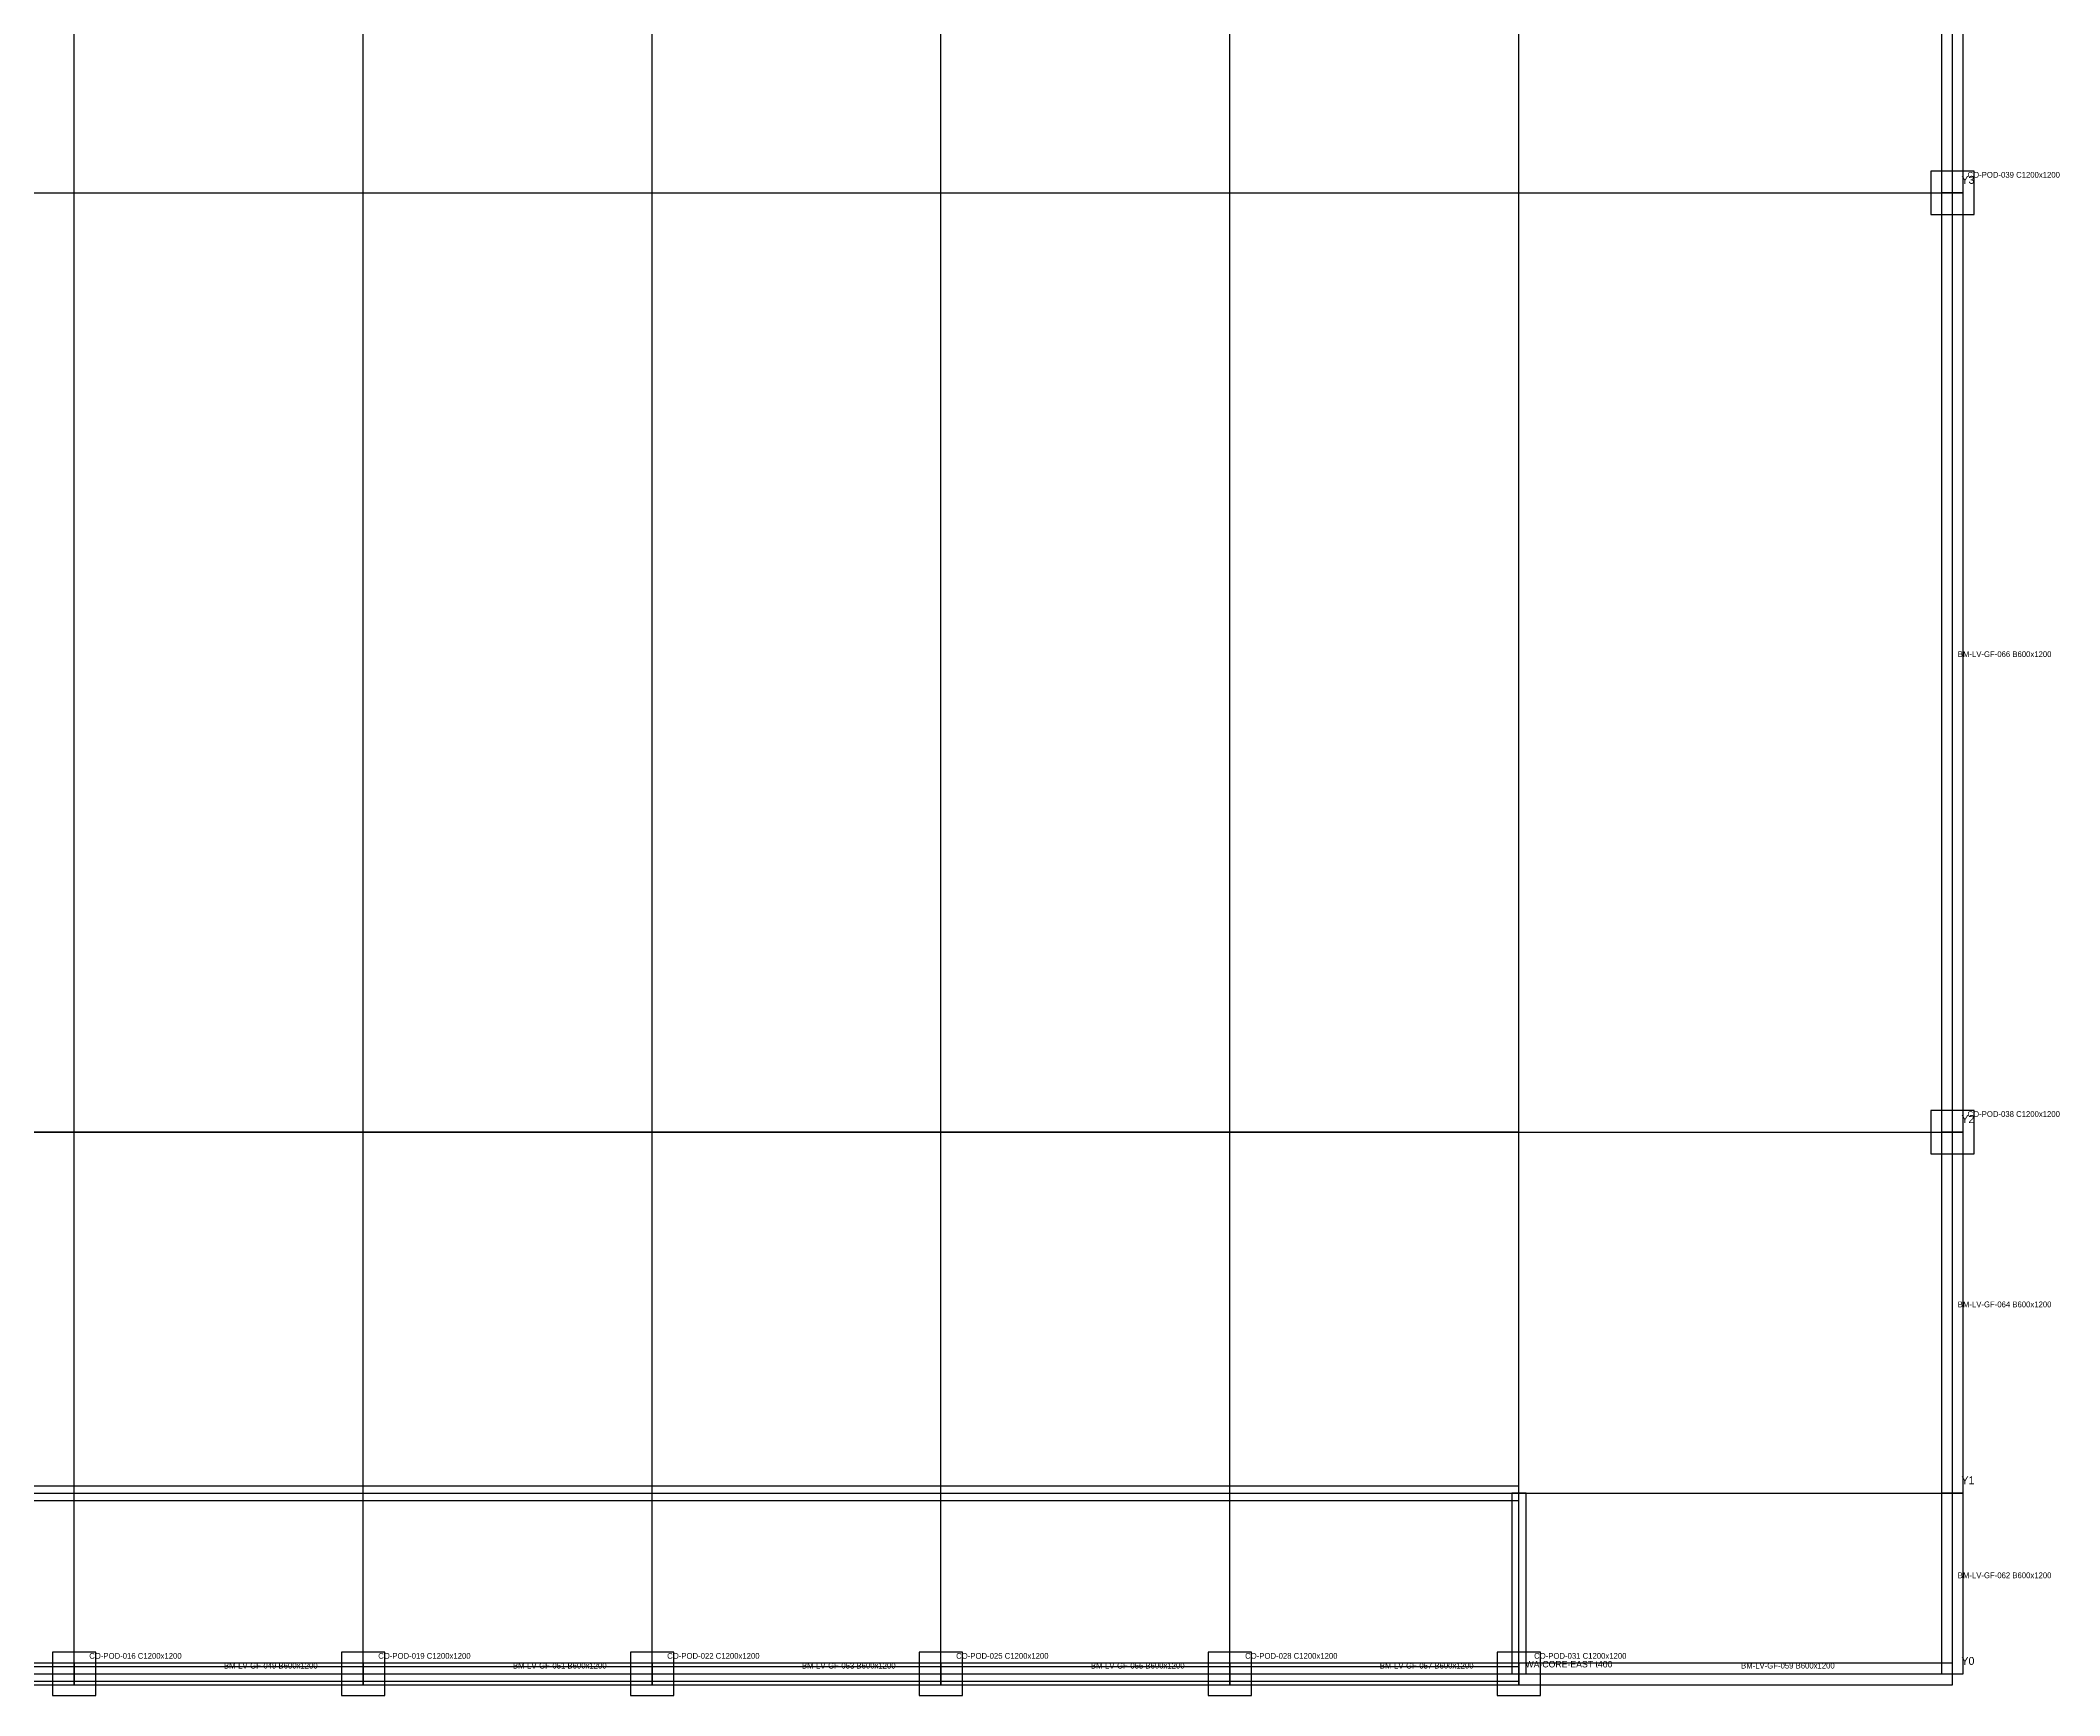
# Model space of a CAD drawing. Header units: millimetres. Extents: x -600 to 226982, y -254450 to 109948.
# Drawn here: x 170067 to 225969, y -600 to 45221 of the extents above; entities that cross this region are included whole.
import ezdxf

# ---------------------------------------------------------------- set-up
doc = ezdxf.new("R2010")
doc.units = ezdxf.units.MM
for name, color, linetype in [('LV-GF_BEAM', 5, 'Continuous'), ('LV-GF_BOUNDARY', 6, 'Continuous'), ('LV-GF_COLUMN', 1, 'Continuous'), ('LV-GF_GRID', 8, 'Continuous'), ('LV-GF_KEEP_OUT', 4, 'Continuous'), ('LV-GF_SLAB', 7, 'Continuous'), ('LV-GF_WALL', 3, 'Continuous'), ('TEXT', 7, 'Continuous')]:
    doc.layers.add(name, color=color, linetype=linetype)

msp = doc.modelspace()

# ---------------------------------------------------------------- linework, layer by layer
at = {"layer": 'LV-GF_BEAM'}
for points in [[(222700, 41000), (223300, 41000), (223300, 73000), (222700, 73000), (222700, 41000)], [(222700, 15000), (223300, 15000), (223300, 41000), (222700, 41000), (222700, 15000)], [(222700, 5000), (223300, 5000), (223300, 15000), (222700, 15000), (222700, 5000)], [(222700, 0), (223300, 0), (223300, 5000), (222700, 5000), (222700, 0)], [(163000, 300), (163000, -300), (171000, -300), (171000, 300), (163000, 300)], [(171000, 300), (171000, -300), (179000, -300), (179000, 300), (171000, 300)], [(179000, 300), (179000, -300), (187000, -300), (187000, 300), (179000, 300)], [(187000, 300), (187000, -300), (195000, -300), (195000, 300), (187000, 300)], [(195000, 300), (195000, -300), (203000, -300), (203000, 300), (195000, 300)], [(203000, 300), (203000, -300), (211000, -300), (211000, 300), (203000, 300)], [(211000, 300), (211000, -300), (223000, -300), (223000, 300), (211000, 300)]]:
    msp.add_lwpolyline(points, close=True, dxfattribs=at)
at = {"layer": 'LV-GF_BOUNDARY'}
msp.add_lwpolyline([(119000, 0), (223000, 0), (223000, 102000), (119000, 102000), (119000, 0)], close=True, dxfattribs=at)
at = {"layer": 'LV-GF_COLUMN'}
for points in [[(222400, 40400), (223600, 40400), (223600, 41600), (222400, 41600), (222400, 40400)], [(222400, 14400), (223600, 14400), (223600, 15600), (222400, 15600), (222400, 14400)], [(170400, -600), (171600, -600), (171600, 600), (170400, 600), (170400, -600)], [(178400, -600), (179600, -600), (179600, 600), (178400, 600), (178400, -600)], [(186400, -600), (187600, -600), (187600, 600), (186400, 600), (186400, -600)], [(194400, -600), (195600, -600), (195600, 600), (194400, 600), (194400, -600)], [(202400, -600), (203600, -600), (203600, 600), (202400, 600), (202400, -600)], [(210400, -600), (211600, -600), (211600, 600), (210400, 600), (210400, -600)]]:
    msp.add_lwpolyline(points, close=True, dxfattribs=at)
at = {"layer": 'LV-GF_GRID'}
for points in [[(171000, 0), (171000, 102000)], [(179000, 0), (179000, 102000)], [(187000, 0), (187000, 102000)], [(195000, 0), (195000, 102000)], [(203000, 0), (203000, 102000)], [(211000, 0), (211000, 102000)], [(223000, 0), (223000, 102000)], [(119000, 41000), (223000, 41000)], [(119000, 15000), (223000, 15000)], [(119000, 5000), (223000, 5000)], [(119000, 0), (223000, 0)]]:
    msp.add_lwpolyline(points, dxfattribs=at)
at = {"layer": 'LV-GF_KEEP_OUT'}
msp.add_lwpolyline([(131000, 5000), (211000, 5000), (211000, 15000), (131000, 15000), (131000, 5000)], close=True, dxfattribs=at)
at = {"layer": 'LV-GF_SLAB'}
msp.add_lwpolyline([(119000, 0), (223000, 0), (223000, 102000), (119000, 102000), (119000, 0)], close=True, dxfattribs=at)
at = {"layer": 'LV-GF_WALL'}
for points in [[(131000, 5200), (131000, 4800), (211000, 4800), (211000, 5200), (131000, 5200)], [(210800, 0), (211200, 0), (211200, 5000), (210800, 5000), (210800, 0)], [(131000, 200), (131000, -200), (211000, -200), (211000, 200), (131000, 200)]]:
    msp.add_lwpolyline(points, close=True, dxfattribs=at)

# ---------------------------------------------------------------- texts
at = {"layer": 'TEXT'}
for s, height, p in [('Y3', 220, (223250, 41250)), ('CO-POD-039 C1200x1200', 160, (223420, 41420)), ('BM-LV-GF-066 B600x1200', 160, (223150, 28150)), ('Y2', 220, (223250, 15250)), ('CO-POD-038 C1200x1200', 160, (223420, 15420)), ('BM-LV-GF-064 B600x1200', 160, (223150, 10150)), ('Y1', 220, (223250, 5250)), ('BM-LV-GF-062 B600x1200', 160, (223150, 2650)), ('CO-POD-016 C1200x1200', 160, (171420, 420)), ('CO-POD-019 C1200x1200', 160, (179420, 420)), ('CO-POD-022 C1200x1200', 160, (187420, 420)), ('CO-POD-025 C1200x1200', 160, (195420, 420)), ('CO-POD-028 C1200x1200', 160, (203420, 420)), ('CO-POD-031 C1200x1200', 160, (211420, 420)), ('BM-LV-GF-049 B600x1200', 160, (175150, 150)), ('BM-LV-GF-051 B600x1200', 160, (183150, 150)), ('BM-LV-GF-053 B600x1200', 160, (191150, 150)), ('BM-LV-GF-055 B600x1200', 160, (199150, 150)), ('BM-LV-GF-057 B600x1200', 160, (207150, 150)), ('WA-CORE-EAST t400', 180, (211180, 180)), ('BM-LV-GF-059 B600x1200', 160, (217150, 150)), ('Y0', 220, (223250, 250))]:
    msp.add_text(s, height=height, dxfattribs=at).set_placement(p)

doc.saveas('drawing.dxf')
